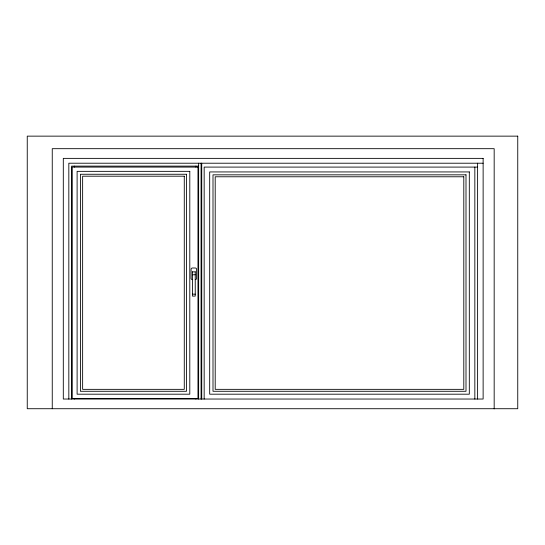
<?xml version="1.0" encoding="UTF-8"?>
<svg xmlns="http://www.w3.org/2000/svg" width="545" height="545" viewBox="0 0 545 545"><rect width="100%" height="100%" fill="white"/><g stroke="black" fill="none" stroke-linecap="round" stroke-linejoin="round"><path stroke-width="0.82" d="M483.129 163.214L68.827 163.214L68.827 399.035M198.639 166.116L71.586 166.116L71.586 399.035M477.604 167.09L204.164 167.09L204.164 399.035M192.48 271.873L195.239 271.873M192.48 274.782L195.239 274.782M192.48 294.157L195.239 294.157M494.172 408.859L494.172 148.683L52.252 148.683L52.252 408.723M477.604 163.214L477.604 399.035M474.838 167.09L474.838 399.035M201.732 163.214L201.732 399.035M201.071 163.214L201.071 399.035M198.639 163.214L198.639 399.035M195.873 166.116L195.873 167.09M195.873 398.45L195.873 399.035M195.239 271.757L195.239 296.105L192.48 296.099L192.48 271.757M74.345 166.116L74.345 167.09M74.345 398.45L74.345 399.035M192.48 279.626A1.533 1.533 0 0 1 191.785 279.462L191.2 278.877A1.083 1.083 0 0 1 191.097 278.413L191.097 269.21A1.083 1.083 0 0 1 191.206 268.746L191.785 268.16A1.533 1.533 0 0 1 192.48 267.997L195.239 267.997A1.533 1.533 0 0 1 195.934 268.16L196.513 268.746A1.083 1.083 0 0 1 196.622 269.21L196.622 278.413A1.083 1.083 0 0 1 196.513 278.877L195.934 279.462A1.533 1.533 0 0 1 195.239 279.626M517.75 136.141L27.25 136.141L27.25 408.723L517.75 408.723L517.75 136.141M483.129 158.37L63.302 158.37L63.302 399.035L483.129 399.035L483.129 158.37M197.978 167.09L72.247 167.09L72.247 398.45L197.978 398.45L197.978 167.09M189.796 171.348L77.111 171.348L77.111 394.192L189.796 394.192L189.796 171.348M469.313 171.934L209.689 171.934L209.689 394.192L469.313 394.192L469.313 171.934M186.485 174.257L80.422 174.257L80.422 391.283L186.485 391.283L186.485 174.257M466.002 174.836L213 174.836L213 391.283L466.002 391.283L466.002 174.836M184.278 176.198L82.636 176.198L82.636 389.348L184.278 389.348L184.278 176.198M463.795 176.778L215.207 176.778L215.207 389.348L463.795 389.348L463.795 176.778"/></g></svg>
